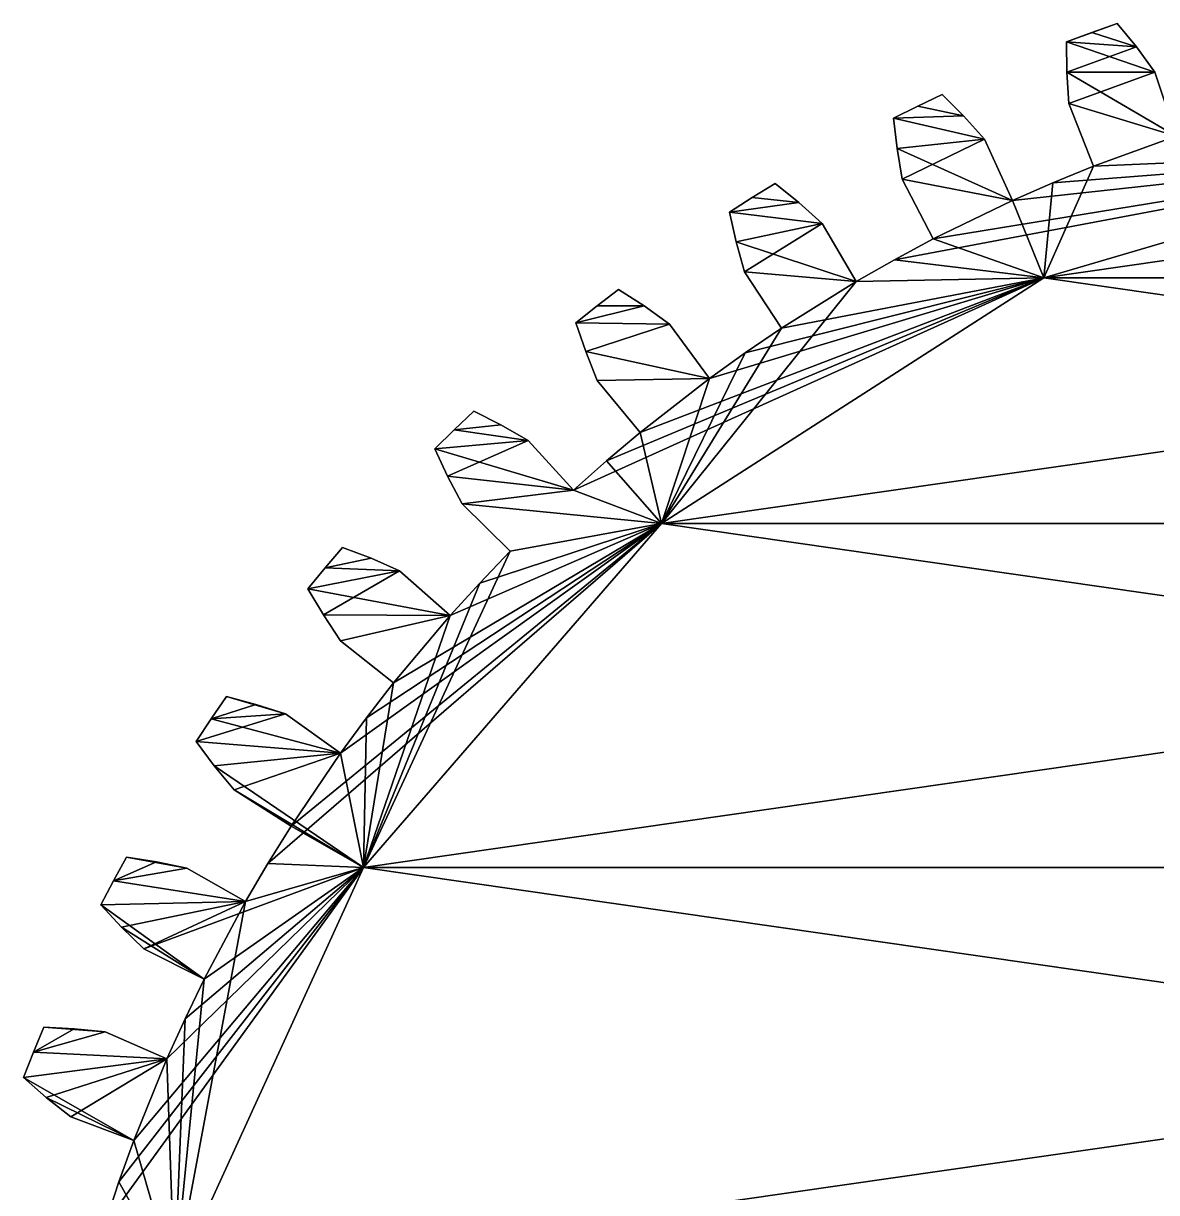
# Model space of a CAD drawing. Header units: inches. Extents: x -30 to 30, y -30 to 30.
# Drawn here: x -27.94 to -9.14, y 8.93 to 28.32 of the extents above; entities that cross this region are included whole.
import ezdxf

# ---------------------------------------------------------------- set-up
doc = ezdxf.new("R2010")
doc.units = ezdxf.units.IN
doc.header["$LTSCALE"] = 65.185185
doc.header["$MEASUREMENT"] = 0
for name, color, linetype in [('1', 7, 'CONTINUOUS'), ('2', 7, 'CONTINUOUS'), ('237', 7, 'CONTINUOUS'), ('238', 7, 'CONTINUOUS'), ('239', 7, 'CONTINUOUS'), ('240', 7, 'CONTINUOUS'), ('241', 7, 'CONTINUOUS'), ('242', 7, 'CONTINUOUS'), ('243', 7, 'CONTINUOUS'), ('244', 7, 'CONTINUOUS'), ('245', 7, 'CONTINUOUS'), ('246', 7, 'CONTINUOUS'), ('247', 7, 'CONTINUOUS'), ('248', 7, 'CONTINUOUS'), ('249', 7, 'CONTINUOUS'), ('250', 7, 'CONTINUOUS'), ('251', 7, 'CONTINUOUS'), ('252', 7, 'CONTINUOUS'), ('253', 7, 'CONTINUOUS'), ('254', 7, 'CONTINUOUS'), ('255', 7, 'CONTINUOUS'), ('256', 7, 'CONTINUOUS'), ('257', 7, 'CONTINUOUS'), ('258', 7, 'CONTINUOUS'), ('259', 7, 'CONTINUOUS'), ('260', 7, 'CONTINUOUS'), ('261', 7, 'CONTINUOUS'), ('262', 7, 'CONTINUOUS'), ('263', 7, 'CONTINUOUS'), ('363', 7, 'CONTINUOUS'), ('364', 7, 'CONTINUOUS'), ('368', 7, 'CONTINUOUS'), ('369', 7, 'CONTINUOUS'), ('57', 7, 'CONTINUOUS'), ('60', 7, 'CONTINUOUS'), ('61', 7, 'CONTINUOUS'), ('62', 7, 'CONTINUOUS'), ('63', 7, 'CONTINUOUS'), ('64', 7, 'CONTINUOUS'), ('65', 7, 'CONTINUOUS'), ('66', 7, 'CONTINUOUS'), ('67', 7, 'CONTINUOUS'), ('68', 7, 'CONTINUOUS'), ('69', 7, 'CONTINUOUS'), ('70', 7, 'CONTINUOUS'), ('71', 7, 'CONTINUOUS'), ('72', 7, 'CONTINUOUS'), ('73', 7, 'CONTINUOUS'), ('74', 7, 'CONTINUOUS'), ('75', 7, 'CONTINUOUS'), ('76', 7, 'CONTINUOUS'), ('77', 7, 'CONTINUOUS'), ('78', 7, 'CONTINUOUS'), ('79', 7, 'CONTINUOUS'), ('80', 7, 'CONTINUOUS'), ('81', 7, 'CONTINUOUS'), ('82', 7, 'CONTINUOUS'), ('83', 7, 'CONTINUOUS'), ('85', 7, 'CONTINUOUS'), ('86', 7, 'CONTINUOUS')]:
    doc.layers.add(name, color=color, linetype=linetype)

msp = doc.modelspace()

# ---------------------------------------------------------------- linework, layer by layer
at = {"layer": '1', "color": 1, "linetype": 'CONTINUOUS'}
for points in [[(-9.791, 28.322), (-9.472, 27.931), (-10.213, 28.172), (-9.791, 28.322)], [(-9.472, 27.931), (-10.634, 28.016), (-10.213, 28.172), (-9.472, 27.931)], [(-9.472, 27.931), (-9.167, 27.513), (-10.634, 28.016), (-9.472, 27.931)], [(-10.634, 28.016), (-9.167, 27.513), (-10.628, 27.512), (-10.634, 28.016)], [(-10.628, 27.512), (-9.167, 27.513), (-8.813, 26.452), (-10.628, 27.512)], [(-10.594, 26.996), (-10.628, 27.512), (-8.813, 26.452), (-10.594, 26.996)], [(-12.34, 26.788), (-13.504, 26.751), (-13.102, 26.95), (-12.34, 26.788)], [(-12.697, 27.143), (-12.34, 26.788), (-13.102, 26.95), (-12.697, 27.143)], [(-10.594, 26.996), (-8.813, 26.452), (-10.186, 25.954), (-10.594, 26.996)], [(-12.34, 26.788), (-11.993, 26.404), (-13.504, 26.751), (-12.34, 26.788)], [(-13.504, 26.751), (-11.993, 26.404), (-13.445, 26.25), (-13.504, 26.751)], [(-13.445, 26.25), (-11.993, 26.404), (-11.53, 25.386), (-13.445, 26.25)], [(-10.186, 25.954), (-8.813, 26.452), (-3.772, 26.23), (-10.186, 25.954)], [(-13.358, 25.74), (-13.445, 26.25), (-11.53, 25.386), (-13.358, 25.74)], [(-10.186, 25.954), (-3.772, 26.23), (-11.009, 24.105), (-10.186, 25.954)], [(-10.862, 25.679), (-10.186, 25.954), (-11.009, 24.105), (-10.862, 25.679)], [(-15.465, 25.667), (-15.072, 25.351), (-15.847, 25.433), (-15.465, 25.667)], [(-13.358, 25.74), (-11.53, 25.386), (-12.843, 24.748), (-13.358, 25.74)], [(-11.53, 25.386), (-10.862, 25.679), (-11.009, 24.105), (-11.53, 25.386)], [(-15.072, 25.351), (-16.226, 25.193), (-15.847, 25.433), (-15.072, 25.351)], [(-15.072, 25.351), (-14.687, 25.006), (-16.226, 25.193), (-15.072, 25.351)], [(-12.843, 24.748), (-11.53, 25.386), (-11.009, 24.105), (-12.843, 24.748)], [(-16.226, 25.193), (-14.687, 25.006), (-16.115, 24.701), (-16.226, 25.193)], [(-16.115, 24.701), (-14.687, 25.006), (-14.12, 24.041), (-16.115, 24.701)], [(-15.975, 24.203), (-16.115, 24.701), (-14.12, 24.041), (-15.975, 24.203)], [(-13.486, 24.403), (-12.843, 24.748), (-11.009, 24.105), (-13.486, 24.403)], [(-14.12, 24.041), (-13.486, 24.403), (-11.009, 24.105), (-14.12, 24.041)], [(-14.12, 24.041), (-11.009, 24.105), (-17.354, 20.027), (-14.12, 24.041)], [(-15.975, 24.203), (-14.12, 24.041), (-15.359, 23.27), (-15.975, 24.203)], [(-18.063, 23.91), (-17.639, 23.637), (-18.419, 23.637), (-18.063, 23.91)], [(-15.359, 23.27), (-14.12, 24.041), (-17.354, 20.027), (-15.359, 23.27)], [(-17.639, 23.637), (-17.22, 23.334), (-18.771, 23.359), (-17.639, 23.637)], [(-17.639, 23.637), (-18.771, 23.359), (-18.419, 23.637), (-17.639, 23.637)], [(-18.771, 23.359), (-17.22, 23.334), (-18.609, 22.881), (-18.771, 23.359)], [(-18.609, 22.881), (-17.22, 23.334), (-16.556, 22.434), (-18.609, 22.881)], [(-15.963, 22.86), (-15.359, 23.27), (-17.354, 20.027), (-15.963, 22.86)], [(-18.418, 22.401), (-18.609, 22.881), (-16.556, 22.434), (-18.418, 22.401)], [(-16.556, 22.434), (-15.963, 22.86), (-17.354, 20.027), (-16.556, 22.434)], [(-18.418, 22.401), (-16.556, 22.434), (-17.707, 21.537), (-18.418, 22.401)], [(-17.707, 21.537), (-16.556, 22.434), (-17.354, 20.027), (-17.707, 21.537)], [(-20.464, 21.891), (-20.014, 21.663), (-20.789, 21.583), (-20.464, 21.891)], [(-19.565, 21.406), (-21.11, 21.269), (-20.789, 21.583), (-19.565, 21.406)], [(-20.014, 21.663), (-19.565, 21.406), (-20.789, 21.583), (-20.014, 21.663)], [(-18.265, 21.066), (-17.707, 21.537), (-17.354, 20.027), (-18.265, 21.066)], [(-21.11, 21.269), (-19.565, 21.406), (-18.81, 20.58), (-21.11, 21.269)], [(-20.899, 20.811), (-21.11, 21.269), (-18.81, 20.58), (-20.899, 20.811)], [(-18.81, 20.58), (-18.265, 21.066), (-17.354, 20.027), (-18.81, 20.58)], [(-20.658, 20.353), (-20.899, 20.811), (-18.81, 20.58), (-20.658, 20.353)], [(-20.658, 20.353), (-18.81, 20.58), (-17.354, 20.027), (-20.658, 20.353)], [(-19.862, 19.568), (-20.658, 20.353), (-17.354, 20.027), (-19.862, 19.568)], [(-19.862, 19.568), (-17.354, 20.027), (-22.294, 14.326), (-19.862, 19.568)], [(-22.64, 19.632), (-22.168, 19.453), (-22.931, 19.291), (-22.64, 19.632)], [(-22.168, 19.453), (-21.695, 19.244), (-22.931, 19.291), (-22.168, 19.453)], [(-20.367, 19.041), (-19.862, 19.568), (-22.294, 14.326), (-20.367, 19.041)], [(-21.695, 19.244), (-23.217, 18.946), (-22.931, 19.291), (-21.695, 19.244)], [(-23.217, 18.946), (-21.695, 19.244), (-20.858, 18.501), (-23.217, 18.946)], [(-20.858, 18.501), (-20.367, 19.041), (-22.294, 14.326), (-20.858, 18.501)], [(-22.96, 18.512), (-23.217, 18.946), (-20.858, 18.501), (-22.96, 18.512)], [(-22.673, 18.082), (-22.96, 18.512), (-20.858, 18.501), (-22.673, 18.082)], [(-22.673, 18.082), (-20.858, 18.501), (-21.798, 17.384), (-22.673, 18.082)], [(-21.798, 17.384), (-20.858, 18.501), (-22.294, 14.326), (-21.798, 17.384)], [(-22.246, 16.808), (-21.798, 17.384), (-22.294, 14.326), (-22.246, 16.808)], [(-24.568, 17.158), (-23.588, 16.87), (-24.822, 16.789), (-24.568, 17.158)], [(-23.588, 16.87), (-24.568, 17.158), (-24.08, 17.029), (-23.588, 16.87)], [(-24.822, 16.789), (-23.588, 16.87), (-22.678, 16.22), (-24.822, 16.789)], [(-25.07, 16.415), (-24.822, 16.789), (-22.678, 16.22), (-25.07, 16.415)], [(-22.678, 16.22), (-22.246, 16.808), (-22.294, 14.326), (-22.678, 16.22)], [(-24.769, 16.011), (-25.07, 16.415), (-22.678, 16.22), (-24.769, 16.011)], [(-24.769, 16.011), (-22.678, 16.22), (-22.294, 14.326), (-24.769, 16.011)], [(-24.439, 15.613), (-24.769, 16.011), (-22.294, 14.326), (-24.439, 15.613)], [(-23.496, 15.011), (-24.439, 15.613), (-22.294, 14.326), (-23.496, 15.011)], [(-23.881, 14.39), (-23.496, 15.011), (-22.294, 14.326), (-23.881, 14.39)], [(-26.227, 14.496), (-25.222, 14.312), (-26.441, 14.102), (-26.227, 14.496)], [(-25.222, 14.312), (-26.227, 14.496), (-25.728, 14.419), (-25.222, 14.312)], [(-24.249, 13.76), (-23.881, 14.39), (-22.294, 14.326), (-24.249, 13.76)], [(-26.441, 14.102), (-25.222, 14.312), (-24.249, 13.76), (-26.441, 14.102)], [(-24.249, 13.76), (-22.294, 14.326), (-25.427, 7.465), (-24.249, 13.76)], [(-26.649, 13.705), (-26.441, 14.102), (-24.249, 13.76), (-26.649, 13.705)], [(-26.649, 13.705), (-24.249, 13.76), (-24.936, 12.472), (-26.649, 13.705)], [(-26.307, 13.334), (-26.649, 13.705), (-24.936, 12.472), (-26.307, 13.334)], [(-24.936, 12.472), (-24.249, 13.76), (-25.427, 7.465), (-24.936, 12.472)], [(-25.937, 12.973), (-26.307, 13.334), (-24.936, 12.472), (-25.937, 12.973)], [(-25.254, 11.815), (-24.936, 12.472), (-25.427, 7.465), (-25.254, 11.815)], [(-27.599, 11.675), (-26.58, 11.598), (-27.77, 11.261), (-27.599, 11.675)], [(-26.58, 11.598), (-27.599, 11.675), (-27.095, 11.65), (-26.58, 11.598)], [(-25.555, 11.15), (-25.254, 11.815), (-25.427, 7.465), (-25.555, 11.15)], [(-27.77, 11.261), (-26.58, 11.598), (-25.555, 11.15), (-27.77, 11.261)], [(-27.936, 10.844), (-27.77, 11.261), (-25.555, 11.15), (-27.936, 10.844)], [(-27.936, 10.844), (-25.555, 11.15), (-26.103, 9.798), (-27.936, 10.844)], [(-26.103, 9.798), (-25.555, 11.15), (-25.427, 7.465), (-26.103, 9.798)], [(-27.557, 10.511), (-27.936, 10.844), (-26.103, 9.798), (-27.557, 10.511)], [(-27.151, 10.191), (-27.557, 10.511), (-26.103, 9.798), (-27.151, 10.191)], [(-26.351, 9.111), (-26.103, 9.798), (-25.427, 7.465), (-26.351, 9.111)], [(-26.58, 8.418), (-26.351, 9.111), (-25.427, 7.465), (-26.58, 8.418)]]:
    msp.add_3dface(points, dxfattribs=at)
at = {"layer": '2', "color": 1, "linetype": 'CONTINUOUS'}
for points in [[(-10.213, 28.172, 6), (-10.634, 28.016, 6), (-9.791, 28.322, 6), (-10.213, 28.172, 6)], [(-9.791, 28.322, 6), (-10.634, 28.016, 6), (-9.472, 27.931, 6), (-9.791, 28.322, 6)], [(-10.634, 28.016, 6), (-10.628, 27.512, 6), (-9.472, 27.931, 6), (-10.634, 28.016, 6)], [(-9.472, 27.931, 6), (-10.628, 27.512, 6), (-9.167, 27.513, 6), (-9.472, 27.931, 6)], [(-10.628, 27.512, 6), (-10.594, 26.996, 6), (-9.167, 27.513, 6), (-10.628, 27.512, 6)], [(-9.167, 27.513, 6), (-10.594, 26.996, 6), (-8.813, 26.452, 6), (-9.167, 27.513, 6)], [(-13.102, 26.95, 6), (-13.504, 26.751, 6), (-12.34, 26.788, 6), (-13.102, 26.95, 6)], [(-12.697, 27.143, 6), (-13.102, 26.95, 6), (-12.34, 26.788, 6), (-12.697, 27.143, 6)], [(-10.594, 26.996, 6), (-10.186, 25.954, 6), (-8.813, 26.452, 6), (-10.594, 26.996, 6)], [(-12.34, 26.788, 6), (-13.504, 26.751, 6), (-11.993, 26.404, 6), (-12.34, 26.788, 6)], [(-13.504, 26.751, 6), (-13.445, 26.25, 6), (-11.993, 26.404, 6), (-13.504, 26.751, 6)], [(-13.445, 26.25, 6), (-13.358, 25.74, 6), (-11.993, 26.404, 6), (-13.445, 26.25, 6)], [(-11.993, 26.404, 6), (-13.358, 25.74, 6), (-11.53, 25.386, 6), (-11.993, 26.404, 6)], [(-8.813, 26.452, 6), (-10.186, 25.954, 6), (-3.772, 26.23, 6), (-8.813, 26.452, 6)], [(-12.843, 24.748, 6), (-13.486, 24.403, 6), (-3.772, 26.23, 6), (-12.843, 24.748, 6)], [(-3.772, 26.23, 6), (-13.486, 24.403, 6), (-11.009, 24.105, 6), (-3.772, 26.23, 6)], [(-11.53, 25.386, 6), (-12.843, 24.748, 6), (-3.772, 26.23, 6), (-11.53, 25.386, 6)], [(-10.862, 25.679, 6), (-11.53, 25.386, 6), (-3.772, 26.23, 6), (-10.862, 25.679, 6)], [(-10.186, 25.954, 6), (-10.862, 25.679, 6), (-3.772, 26.23, 6), (-10.186, 25.954, 6)], [(-15.465, 25.667, 6), (-15.847, 25.433, 6), (-15.072, 25.351, 6), (-15.465, 25.667, 6)], [(-13.358, 25.74, 6), (-12.843, 24.748, 6), (-11.53, 25.386, 6), (-13.358, 25.74, 6)], [(-15.847, 25.433, 6), (-16.226, 25.193, 6), (-15.072, 25.351, 6), (-15.847, 25.433, 6)], [(-15.072, 25.351, 6), (-16.226, 25.193, 6), (-14.687, 25.006, 6), (-15.072, 25.351, 6)], [(-16.226, 25.193, 6), (-16.115, 24.701, 6), (-14.687, 25.006, 6), (-16.226, 25.193, 6)], [(-16.115, 24.701, 6), (-15.975, 24.203, 6), (-14.687, 25.006, 6), (-16.115, 24.701, 6)], [(-14.687, 25.006, 6), (-15.975, 24.203, 6), (-14.12, 24.041, 6), (-14.687, 25.006, 6)], [(-13.486, 24.403, 6), (-14.12, 24.041, 6), (-11.009, 24.105, 6), (-13.486, 24.403, 6)], [(-18.265, 21.066, 6), (-18.81, 20.58, 6), (-11.009, 24.105, 6), (-18.265, 21.066, 6)], [(-11.009, 24.105, 6), (-18.81, 20.58, 6), (-17.354, 20.027, 6), (-11.009, 24.105, 6)], [(-17.707, 21.537, 6), (-18.265, 21.066, 6), (-11.009, 24.105, 6), (-17.707, 21.537, 6)], [(-16.556, 22.434, 6), (-17.707, 21.537, 6), (-11.009, 24.105, 6), (-16.556, 22.434, 6)], [(-15.963, 22.86, 6), (-16.556, 22.434, 6), (-11.009, 24.105, 6), (-15.963, 22.86, 6)], [(-15.975, 24.203, 6), (-15.359, 23.27, 6), (-14.12, 24.041, 6), (-15.975, 24.203, 6)], [(-15.359, 23.27, 6), (-15.963, 22.86, 6), (-11.009, 24.105, 6), (-15.359, 23.27, 6)], [(-14.12, 24.041, 6), (-15.359, 23.27, 6), (-11.009, 24.105, 6), (-14.12, 24.041, 6)], [(-18.063, 23.91, 6), (-18.419, 23.637, 6), (-17.639, 23.637, 6), (-18.063, 23.91, 6)], [(-18.419, 23.637, 6), (-18.771, 23.359, 6), (-17.639, 23.637, 6), (-18.419, 23.637, 6)], [(-17.639, 23.637, 6), (-18.771, 23.359, 6), (-17.22, 23.334, 6), (-17.639, 23.637, 6)], [(-18.771, 23.359, 6), (-18.609, 22.881, 6), (-17.22, 23.334, 6), (-18.771, 23.359, 6)], [(-17.22, 23.334, 6), (-18.609, 22.881, 6), (-16.556, 22.434, 6), (-17.22, 23.334, 6)], [(-18.609, 22.881, 6), (-18.418, 22.401, 6), (-16.556, 22.434, 6), (-18.609, 22.881, 6)], [(-18.418, 22.401, 6), (-17.707, 21.537, 6), (-16.556, 22.434, 6), (-18.418, 22.401, 6)], [(-20.464, 21.891, 6), (-20.789, 21.583, 6), (-20.014, 21.663, 6), (-20.464, 21.891, 6)], [(-20.789, 21.583, 6), (-21.11, 21.269, 6), (-19.565, 21.406, 6), (-20.789, 21.583, 6)], [(-20.014, 21.663, 6), (-20.789, 21.583, 6), (-19.565, 21.406, 6), (-20.014, 21.663, 6)], [(-21.11, 21.269, 6), (-20.899, 20.811, 6), (-19.565, 21.406, 6), (-21.11, 21.269, 6)], [(-19.565, 21.406, 6), (-20.899, 20.811, 6), (-18.81, 20.58, 6), (-19.565, 21.406, 6)], [(-20.899, 20.811, 6), (-20.658, 20.353, 6), (-18.81, 20.58, 6), (-20.899, 20.811, 6)], [(-18.81, 20.58, 6), (-20.658, 20.353, 6), (-17.354, 20.027, 6), (-18.81, 20.58, 6)], [(-20.658, 20.353, 6), (-19.862, 19.568, 6), (-17.354, 20.027, 6), (-20.658, 20.353, 6)], [(-23.496, 15.011, 6), (-23.881, 14.39, 6), (-17.354, 20.027, 6), (-23.496, 15.011, 6)], [(-17.354, 20.027, 6), (-23.881, 14.39, 6), (-22.294, 14.326, 6), (-17.354, 20.027, 6)], [(-22.678, 16.22, 6), (-23.496, 15.011, 6), (-17.354, 20.027, 6), (-22.678, 16.22, 6)], [(-22.246, 16.808, 6), (-22.678, 16.22, 6), (-17.354, 20.027, 6), (-22.246, 16.808, 6)], [(-21.798, 17.384, 6), (-22.246, 16.808, 6), (-17.354, 20.027, 6), (-21.798, 17.384, 6)], [(-20.858, 18.501, 6), (-21.798, 17.384, 6), (-17.354, 20.027, 6), (-20.858, 18.501, 6)], [(-20.367, 19.041, 6), (-20.858, 18.501, 6), (-17.354, 20.027, 6), (-20.367, 19.041, 6)], [(-19.862, 19.568, 6), (-20.367, 19.041, 6), (-17.354, 20.027, 6), (-19.862, 19.568, 6)], [(-22.64, 19.632, 6), (-22.931, 19.291, 6), (-22.168, 19.453, 6), (-22.64, 19.632, 6)], [(-22.168, 19.453, 6), (-22.931, 19.291, 6), (-21.695, 19.244, 6), (-22.168, 19.453, 6)], [(-22.931, 19.291, 6), (-23.217, 18.946, 6), (-21.695, 19.244, 6), (-22.931, 19.291, 6)], [(-23.217, 18.946, 6), (-22.96, 18.512, 6), (-21.695, 19.244, 6), (-23.217, 18.946, 6)], [(-21.695, 19.244, 6), (-22.96, 18.512, 6), (-20.858, 18.501, 6), (-21.695, 19.244, 6)], [(-22.96, 18.512, 6), (-22.673, 18.082, 6), (-20.858, 18.501, 6), (-22.96, 18.512, 6)], [(-22.673, 18.082, 6), (-21.798, 17.384, 6), (-20.858, 18.501, 6), (-22.673, 18.082, 6)], [(-24.568, 17.158, 6), (-24.822, 16.789, 6), (-24.08, 17.029, 6), (-24.568, 17.158, 6)], [(-24.822, 16.789, 6), (-25.07, 16.415, 6), (-23.588, 16.87, 6), (-24.822, 16.789, 6)], [(-23.588, 16.87, 6), (-25.07, 16.415, 6), (-22.678, 16.22, 6), (-23.588, 16.87, 6)], [(-24.08, 17.029, 6), (-24.822, 16.789, 6), (-23.588, 16.87, 6), (-24.08, 17.029, 6)], [(-25.07, 16.415, 6), (-24.769, 16.011, 6), (-22.678, 16.22, 6), (-25.07, 16.415, 6)], [(-24.769, 16.011, 6), (-24.439, 15.613, 6), (-22.678, 16.22, 6), (-24.769, 16.011, 6)], [(-24.439, 15.613, 6), (-23.496, 15.011, 6), (-22.678, 16.22, 6), (-24.439, 15.613, 6)], [(-26.227, 14.496, 6), (-26.441, 14.102, 6), (-25.728, 14.419, 6), (-26.227, 14.496, 6)], [(-25.728, 14.419, 6), (-26.441, 14.102, 6), (-25.222, 14.312, 6), (-25.728, 14.419, 6)], [(-23.881, 14.39, 6), (-24.249, 13.76, 6), (-22.294, 14.326, 6), (-23.881, 14.39, 6)], [(-26.351, 9.111, 6), (-26.58, 8.418, 6), (-22.294, 14.326, 6), (-26.351, 9.111, 6)], [(-22.294, 14.326, 6), (-26.58, 8.418, 6), (-25.427, 7.465, 6), (-22.294, 14.326, 6)], [(-25.222, 14.312, 6), (-26.441, 14.102, 6), (-24.249, 13.76, 6), (-25.222, 14.312, 6)], [(-26.103, 9.798, 6), (-26.351, 9.111, 6), (-22.294, 14.326, 6), (-26.103, 9.798, 6)], [(-25.555, 11.15, 6), (-26.103, 9.798, 6), (-22.294, 14.326, 6), (-25.555, 11.15, 6)], [(-25.937, 12.973, 6), (-24.936, 12.472, 6), (-22.294, 14.326, 6), (-25.937, 12.973, 6)], [(-24.249, 13.76, 6), (-25.937, 12.973, 6), (-22.294, 14.326, 6), (-24.249, 13.76, 6)], [(-25.254, 11.815, 6), (-25.555, 11.15, 6), (-22.294, 14.326, 6), (-25.254, 11.815, 6)], [(-24.936, 12.472, 6), (-25.254, 11.815, 6), (-22.294, 14.326, 6), (-24.936, 12.472, 6)], [(-26.441, 14.102, 6), (-26.649, 13.705, 6), (-24.249, 13.76, 6), (-26.441, 14.102, 6)], [(-26.649, 13.705, 6), (-26.307, 13.334, 6), (-24.249, 13.76, 6), (-26.649, 13.705, 6)], [(-26.307, 13.334, 6), (-25.937, 12.973, 6), (-24.249, 13.76, 6), (-26.307, 13.334, 6)], [(-27.599, 11.675, 6), (-27.77, 11.261, 6), (-27.095, 11.65, 6), (-27.599, 11.675, 6)], [(-27.095, 11.65, 6), (-27.77, 11.261, 6), (-26.58, 11.598, 6), (-27.095, 11.65, 6)], [(-26.58, 11.598, 6), (-27.77, 11.261, 6), (-25.555, 11.15, 6), (-26.58, 11.598, 6)], [(-27.77, 11.261, 6), (-27.936, 10.844, 6), (-25.555, 11.15, 6), (-27.77, 11.261, 6)], [(-27.936, 10.844, 6), (-27.557, 10.511, 6), (-25.555, 11.15, 6), (-27.936, 10.844, 6)], [(-27.557, 10.511, 6), (-27.151, 10.191, 6), (-25.555, 11.15, 6), (-27.557, 10.511, 6)], [(-27.151, 10.191, 6), (-26.103, 9.798, 6), (-25.555, 11.15, 6), (-27.151, 10.191, 6)]]:
    msp.add_3dface(points, dxfattribs=at)
at = {"layer": '237', "color": 1, "linetype": 'CONTINUOUS'}
for points in [[(-9.791, 28.322, 6), (-9.472, 27.931, 6), (-9.791, 28.322), (-9.791, 28.322, 6)], [(-9.791, 28.322), (-9.472, 27.931, 6), (-9.472, 27.931), (-9.791, 28.322)], [(-9.472, 27.931, 6), (-9.167, 27.513, 6), (-9.472, 27.931), (-9.472, 27.931, 6)], [(-9.167, 27.513, 6), (-9.167, 27.513), (-9.472, 27.931), (-9.167, 27.513, 6)]]:
    msp.add_3dface(points, dxfattribs=at)
at = {"layer": '238', "color": 1, "linetype": 'CONTINUOUS'}
for points in [[(-10.213, 28.172, 6), (-9.791, 28.322, 6), (-10.213, 28.172), (-10.213, 28.172, 6)], [(-9.791, 28.322, 6), (-9.791, 28.322), (-10.213, 28.172), (-9.791, 28.322, 6)], [(-10.634, 28.016, 6), (-10.213, 28.172, 6), (-10.634, 28.016), (-10.634, 28.016, 6)], [(-10.634, 28.016), (-10.213, 28.172, 6), (-10.213, 28.172), (-10.634, 28.016)]]:
    msp.add_3dface(points, dxfattribs=at)
at = {"layer": '239', "color": 1, "linetype": 'CONTINUOUS'}
for points in [[(-10.628, 27.512, 6), (-10.634, 28.016, 6), (-10.628, 27.512), (-10.628, 27.512, 6)], [(-10.634, 28.016, 6), (-10.634, 28.016), (-10.628, 27.512), (-10.634, 28.016, 6)], [(-10.594, 26.996, 6), (-10.628, 27.512, 6), (-10.594, 26.996), (-10.594, 26.996, 6)], [(-10.594, 26.996), (-10.628, 27.512, 6), (-10.628, 27.512), (-10.594, 26.996)]]:
    msp.add_3dface(points, dxfattribs=at)
at = {"layer": '240', "color": 1, "linetype": 'CONTINUOUS'}
for points in [[(-12.697, 27.143, 6), (-12.34, 26.788, 6), (-12.697, 27.143), (-12.697, 27.143, 6)], [(-12.697, 27.143), (-12.34, 26.788, 6), (-12.34, 26.788), (-12.697, 27.143)], [(-12.34, 26.788, 6), (-11.993, 26.404, 6), (-12.34, 26.788), (-12.34, 26.788, 6)], [(-11.993, 26.404, 6), (-11.993, 26.404), (-12.34, 26.788), (-11.993, 26.404, 6)]]:
    msp.add_3dface(points, dxfattribs=at)
at = {"layer": '241', "color": 1, "linetype": 'CONTINUOUS'}
for points in [[(-13.504, 26.751, 6), (-13.102, 26.95, 6), (-13.504, 26.751), (-13.504, 26.751, 6)], [(-13.504, 26.751), (-13.102, 26.95, 6), (-13.102, 26.95), (-13.504, 26.751)], [(-13.102, 26.95, 6), (-12.697, 27.143, 6), (-13.102, 26.95), (-13.102, 26.95, 6)], [(-12.697, 27.143, 6), (-12.697, 27.143), (-13.102, 26.95), (-12.697, 27.143, 6)]]:
    msp.add_3dface(points, dxfattribs=at)
at = {"layer": '242', "color": 1, "linetype": 'CONTINUOUS'}
for points in [[(-13.445, 26.25, 6), (-13.504, 26.751, 6), (-13.445, 26.25), (-13.445, 26.25, 6)], [(-13.504, 26.751, 6), (-13.504, 26.751), (-13.445, 26.25), (-13.504, 26.751, 6)], [(-13.358, 25.74, 6), (-13.445, 26.25, 6), (-13.358, 25.74), (-13.358, 25.74, 6)], [(-13.358, 25.74), (-13.445, 26.25, 6), (-13.445, 26.25), (-13.358, 25.74)]]:
    msp.add_3dface(points, dxfattribs=at)
at = {"layer": '243', "color": 1, "linetype": 'CONTINUOUS'}
for points in [[(-15.465, 25.667, 6), (-15.072, 25.351, 6), (-15.465, 25.667), (-15.465, 25.667, 6)], [(-15.465, 25.667), (-15.072, 25.351, 6), (-15.072, 25.351), (-15.465, 25.667)], [(-15.072, 25.351, 6), (-14.687, 25.006, 6), (-15.072, 25.351), (-15.072, 25.351, 6)], [(-14.687, 25.006, 6), (-14.687, 25.006), (-15.072, 25.351), (-14.687, 25.006, 6)]]:
    msp.add_3dface(points, dxfattribs=at)
at = {"layer": '244', "color": 1, "linetype": 'CONTINUOUS'}
for points in [[(-15.847, 25.433, 6), (-15.465, 25.667, 6), (-15.847, 25.433), (-15.847, 25.433, 6)], [(-15.465, 25.667, 6), (-15.465, 25.667), (-15.847, 25.433), (-15.465, 25.667, 6)], [(-16.226, 25.193, 6), (-15.847, 25.433, 6), (-16.226, 25.193), (-16.226, 25.193, 6)], [(-16.226, 25.193), (-15.847, 25.433, 6), (-15.847, 25.433), (-16.226, 25.193)]]:
    msp.add_3dface(points, dxfattribs=at)
at = {"layer": '245', "color": 1, "linetype": 'CONTINUOUS'}
for points in [[(-16.115, 24.701, 6), (-16.226, 25.193, 6), (-16.115, 24.701), (-16.115, 24.701, 6)], [(-16.226, 25.193, 6), (-16.226, 25.193), (-16.115, 24.701), (-16.226, 25.193, 6)], [(-15.975, 24.203, 6), (-16.115, 24.701, 6), (-15.975, 24.203), (-15.975, 24.203, 6)], [(-15.975, 24.203), (-16.115, 24.701, 6), (-16.115, 24.701), (-15.975, 24.203)]]:
    msp.add_3dface(points, dxfattribs=at)
at = {"layer": '246', "color": 1, "linetype": 'CONTINUOUS'}
for points in [[(-18.063, 23.91, 6), (-17.639, 23.637, 6), (-18.063, 23.91), (-18.063, 23.91, 6)], [(-18.063, 23.91), (-17.639, 23.637, 6), (-17.639, 23.637), (-18.063, 23.91)], [(-17.639, 23.637, 6), (-17.22, 23.334, 6), (-17.639, 23.637), (-17.639, 23.637, 6)], [(-17.22, 23.334, 6), (-17.22, 23.334), (-17.639, 23.637), (-17.22, 23.334, 6)]]:
    msp.add_3dface(points, dxfattribs=at)
at = {"layer": '247', "color": 1, "linetype": 'CONTINUOUS'}
for points in [[(-18.419, 23.637, 6), (-18.063, 23.91, 6), (-18.419, 23.637), (-18.419, 23.637, 6)], [(-18.063, 23.91, 6), (-18.063, 23.91), (-18.419, 23.637), (-18.063, 23.91, 6)], [(-18.771, 23.359, 6), (-18.419, 23.637, 6), (-18.771, 23.359), (-18.771, 23.359, 6)], [(-18.771, 23.359), (-18.419, 23.637, 6), (-18.419, 23.637), (-18.771, 23.359)]]:
    msp.add_3dface(points, dxfattribs=at)
at = {"layer": '248', "color": 1, "linetype": 'CONTINUOUS'}
for points in [[(-18.609, 22.881, 6), (-18.771, 23.359, 6), (-18.609, 22.881), (-18.609, 22.881, 6)], [(-18.771, 23.359, 6), (-18.771, 23.359), (-18.609, 22.881), (-18.771, 23.359, 6)], [(-18.418, 22.401, 6), (-18.609, 22.881, 6), (-18.418, 22.401), (-18.418, 22.401, 6)], [(-18.418, 22.401), (-18.609, 22.881, 6), (-18.609, 22.881), (-18.418, 22.401)]]:
    msp.add_3dface(points, dxfattribs=at)
at = {"layer": '249', "color": 1, "linetype": 'CONTINUOUS'}
for points in [[(-20.464, 21.891, 6), (-20.014, 21.663, 6), (-20.464, 21.891), (-20.464, 21.891, 6)], [(-20.464, 21.891), (-20.014, 21.663, 6), (-20.014, 21.663), (-20.464, 21.891)], [(-20.014, 21.663, 6), (-19.565, 21.406, 6), (-20.014, 21.663), (-20.014, 21.663, 6)], [(-19.565, 21.406, 6), (-19.565, 21.406), (-20.014, 21.663), (-19.565, 21.406, 6)]]:
    msp.add_3dface(points, dxfattribs=at)
at = {"layer": '250', "color": 1, "linetype": 'CONTINUOUS'}
for points in [[(-20.789, 21.583, 6), (-20.464, 21.891, 6), (-20.789, 21.583), (-20.789, 21.583, 6)], [(-20.464, 21.891, 6), (-20.464, 21.891), (-20.789, 21.583), (-20.464, 21.891, 6)], [(-21.11, 21.269, 6), (-20.789, 21.583, 6), (-21.11, 21.269), (-21.11, 21.269, 6)], [(-21.11, 21.269), (-20.789, 21.583, 6), (-20.789, 21.583), (-21.11, 21.269)]]:
    msp.add_3dface(points, dxfattribs=at)
at = {"layer": '251', "color": 1, "linetype": 'CONTINUOUS'}
for points in [[(-20.899, 20.811, 6), (-21.11, 21.269, 6), (-20.899, 20.811), (-20.899, 20.811, 6)], [(-21.11, 21.269, 6), (-21.11, 21.269), (-20.899, 20.811), (-21.11, 21.269, 6)], [(-20.658, 20.353, 6), (-20.899, 20.811, 6), (-20.658, 20.353), (-20.658, 20.353, 6)], [(-20.658, 20.353), (-20.899, 20.811, 6), (-20.899, 20.811), (-20.658, 20.353)]]:
    msp.add_3dface(points, dxfattribs=at)
at = {"layer": '252', "color": 1, "linetype": 'CONTINUOUS'}
for points in [[(-22.64, 19.632, 6), (-22.168, 19.453, 6), (-22.64, 19.632), (-22.64, 19.632, 6)], [(-22.64, 19.632), (-22.168, 19.453, 6), (-22.168, 19.453), (-22.64, 19.632)], [(-22.168, 19.453, 6), (-21.695, 19.244, 6), (-22.168, 19.453), (-22.168, 19.453, 6)], [(-21.695, 19.244, 6), (-21.695, 19.244), (-22.168, 19.453), (-21.695, 19.244, 6)]]:
    msp.add_3dface(points, dxfattribs=at)
at = {"layer": '253', "color": 1, "linetype": 'CONTINUOUS'}
for points in [[(-22.931, 19.291, 6), (-22.64, 19.632, 6), (-22.931, 19.291), (-22.931, 19.291, 6)], [(-22.64, 19.632, 6), (-22.64, 19.632), (-22.931, 19.291), (-22.64, 19.632, 6)], [(-23.217, 18.946, 6), (-22.931, 19.291, 6), (-23.217, 18.946), (-23.217, 18.946, 6)], [(-23.217, 18.946), (-22.931, 19.291, 6), (-22.931, 19.291), (-23.217, 18.946)]]:
    msp.add_3dface(points, dxfattribs=at)
at = {"layer": '254', "color": 1, "linetype": 'CONTINUOUS'}
for points in [[(-22.96, 18.512, 6), (-23.217, 18.946, 6), (-22.96, 18.512), (-22.96, 18.512, 6)], [(-23.217, 18.946, 6), (-23.217, 18.946), (-22.96, 18.512), (-23.217, 18.946, 6)], [(-22.673, 18.082, 6), (-22.96, 18.512, 6), (-22.673, 18.082), (-22.673, 18.082, 6)], [(-22.673, 18.082), (-22.96, 18.512, 6), (-22.96, 18.512), (-22.673, 18.082)]]:
    msp.add_3dface(points, dxfattribs=at)
at = {"layer": '255', "color": 1, "linetype": 'CONTINUOUS'}
for points in [[(-24.568, 17.158, 6), (-24.08, 17.029, 6), (-24.568, 17.158), (-24.568, 17.158, 6)], [(-24.568, 17.158), (-24.08, 17.029, 6), (-24.08, 17.029), (-24.568, 17.158)], [(-24.08, 17.029, 6), (-23.588, 16.87, 6), (-24.08, 17.029), (-24.08, 17.029, 6)], [(-23.588, 16.87, 6), (-23.588, 16.87), (-24.08, 17.029), (-23.588, 16.87, 6)]]:
    msp.add_3dface(points, dxfattribs=at)
at = {"layer": '256', "color": 1, "linetype": 'CONTINUOUS'}
for points in [[(-24.822, 16.789, 6), (-24.568, 17.158, 6), (-24.822, 16.789), (-24.822, 16.789, 6)], [(-24.568, 17.158, 6), (-24.568, 17.158), (-24.822, 16.789), (-24.568, 17.158, 6)], [(-25.07, 16.415, 6), (-24.822, 16.789, 6), (-25.07, 16.415), (-25.07, 16.415, 6)], [(-25.07, 16.415), (-24.822, 16.789, 6), (-24.822, 16.789), (-25.07, 16.415)]]:
    msp.add_3dface(points, dxfattribs=at)
at = {"layer": '257', "color": 1, "linetype": 'CONTINUOUS'}
for points in [[(-24.769, 16.011, 6), (-25.07, 16.415, 6), (-24.769, 16.011), (-24.769, 16.011, 6)], [(-25.07, 16.415, 6), (-25.07, 16.415), (-24.769, 16.011), (-25.07, 16.415, 6)], [(-24.439, 15.613, 6), (-24.769, 16.011, 6), (-24.439, 15.613), (-24.439, 15.613, 6)], [(-24.439, 15.613), (-24.769, 16.011, 6), (-24.769, 16.011), (-24.439, 15.613)]]:
    msp.add_3dface(points, dxfattribs=at)
at = {"layer": '258', "color": 1, "linetype": 'CONTINUOUS'}
for points in [[(-26.227, 14.496, 6), (-25.728, 14.419, 6), (-26.227, 14.496), (-26.227, 14.496, 6)], [(-26.227, 14.496), (-25.728, 14.419, 6), (-25.728, 14.419), (-26.227, 14.496)], [(-25.728, 14.419, 6), (-25.222, 14.312, 6), (-25.728, 14.419), (-25.728, 14.419, 6)], [(-25.222, 14.312, 6), (-25.222, 14.312), (-25.728, 14.419), (-25.222, 14.312, 6)]]:
    msp.add_3dface(points, dxfattribs=at)
at = {"layer": '259', "color": 1, "linetype": 'CONTINUOUS'}
for points in [[(-26.441, 14.102, 6), (-26.227, 14.496, 6), (-26.441, 14.102), (-26.441, 14.102, 6)], [(-26.227, 14.496, 6), (-26.227, 14.496), (-26.441, 14.102), (-26.227, 14.496, 6)], [(-26.649, 13.705, 6), (-26.441, 14.102, 6), (-26.649, 13.705), (-26.649, 13.705, 6)], [(-26.649, 13.705), (-26.441, 14.102, 6), (-26.441, 14.102), (-26.649, 13.705)]]:
    msp.add_3dface(points, dxfattribs=at)
at = {"layer": '260', "color": 1, "linetype": 'CONTINUOUS'}
for points in [[(-26.307, 13.334, 6), (-26.649, 13.705, 6), (-26.307, 13.334), (-26.307, 13.334, 6)], [(-26.649, 13.705, 6), (-26.649, 13.705), (-26.307, 13.334), (-26.649, 13.705, 6)], [(-25.937, 12.973, 6), (-26.307, 13.334, 6), (-25.937, 12.973), (-25.937, 12.973, 6)], [(-25.937, 12.973), (-26.307, 13.334, 6), (-26.307, 13.334), (-25.937, 12.973)]]:
    msp.add_3dface(points, dxfattribs=at)
at = {"layer": '261', "color": 1, "linetype": 'CONTINUOUS'}
for points in [[(-27.599, 11.675, 6), (-27.095, 11.65, 6), (-27.599, 11.675), (-27.599, 11.675, 6)], [(-27.599, 11.675), (-27.095, 11.65, 6), (-27.095, 11.65), (-27.599, 11.675)], [(-27.095, 11.65, 6), (-26.58, 11.598, 6), (-27.095, 11.65), (-27.095, 11.65, 6)], [(-26.58, 11.598, 6), (-26.58, 11.598), (-27.095, 11.65), (-26.58, 11.598, 6)]]:
    msp.add_3dface(points, dxfattribs=at)
at = {"layer": '262', "color": 1, "linetype": 'CONTINUOUS'}
for points in [[(-27.77, 11.261, 6), (-27.599, 11.675, 6), (-27.77, 11.261), (-27.77, 11.261, 6)], [(-27.599, 11.675, 6), (-27.599, 11.675), (-27.77, 11.261), (-27.599, 11.675, 6)], [(-27.936, 10.844, 6), (-27.77, 11.261, 6), (-27.936, 10.844), (-27.936, 10.844, 6)], [(-27.936, 10.844), (-27.77, 11.261, 6), (-27.77, 11.261), (-27.936, 10.844)]]:
    msp.add_3dface(points, dxfattribs=at)
at = {"layer": '263', "color": 1, "linetype": 'CONTINUOUS'}
for points in [[(-27.557, 10.511, 6), (-27.936, 10.844, 6), (-27.557, 10.511), (-27.557, 10.511, 6)], [(-27.936, 10.844, 6), (-27.936, 10.844), (-27.557, 10.511), (-27.936, 10.844, 6)], [(-27.151, 10.191, 6), (-27.557, 10.511, 6), (-27.151, 10.191), (-27.151, 10.191, 6)], [(-27.151, 10.191), (-27.557, 10.511, 6), (-27.557, 10.511), (-27.151, 10.191)]]:
    msp.add_3dface(points, dxfattribs=at)
at = {"layer": '363', "color": 1, "linetype": 'CONTINUOUS'}
for points in [[(-3.771, 26.23, 5), (-11.008, 24.105, 5), (3.771, 26.23, 5), (-3.771, 26.23, 5)], [(3.771, 26.23, 5), (-11.008, 24.105, 5), (11.008, 24.105, 5), (3.771, 26.23, 5)], [(-11.008, 24.105, 5), (-17.354, 20.027, 5), (11.008, 24.105, 5), (-11.008, 24.105, 5)], [(11.008, 24.105, 5), (-17.354, 20.027, 5), (17.354, 20.027, 5), (11.008, 24.105, 5)], [(-17.354, 20.027, 5), (-22.293, 14.327, 5), (17.354, 20.027, 5), (-17.354, 20.027, 5)], [(17.354, 20.027, 5), (-22.293, 14.327, 5), (22.293, 14.327, 5), (17.354, 20.027, 5)], [(-22.293, 14.327, 5), (-25.427, 7.466, 5), (22.293, 14.327, 5), (-22.293, 14.327, 5)], [(22.293, 14.327, 5), (-25.427, 7.466, 5), (25.427, 7.466, 5), (22.293, 14.327, 5)]]:
    msp.add_3dface(points, dxfattribs=at)
at = {"layer": '364', "color": 1, "linetype": 'CONTINUOUS'}
for points in [[(-3.772, 26.23, 6), (-11.009, 24.105, 6), (-3.771, 26.23, 5), (-3.772, 26.23, 6)], [(-11.009, 24.105, 6), (-11.008, 24.105, 5), (-3.771, 26.23, 5), (-11.009, 24.105, 6)], [(-11.009, 24.105, 6), (-17.354, 20.027, 6), (-11.008, 24.105, 5), (-11.009, 24.105, 6)], [(-17.354, 20.027, 6), (-17.354, 20.027, 5), (-11.008, 24.105, 5), (-17.354, 20.027, 6)], [(-17.354, 20.027, 6), (-22.294, 14.326, 6), (-17.354, 20.027, 5), (-17.354, 20.027, 6)], [(-22.294, 14.326, 6), (-22.293, 14.327, 5), (-17.354, 20.027, 5), (-22.294, 14.326, 6)], [(-22.294, 14.326, 6), (-25.427, 7.465, 6), (-22.293, 14.327, 5), (-22.294, 14.326, 6)], [(-25.427, 7.465, 6), (-25.427, 7.466, 5), (-22.293, 14.327, 5), (-25.427, 7.465, 6)]]:
    msp.add_3dface(points, dxfattribs=at)
at = {"layer": '368', "color": 1, "linetype": 'CONTINUOUS'}
for points in [[(-3.771, 26.23, 1), (11.008, 24.105, 1), (-11.008, 24.105, 1), (-3.771, 26.23, 1)], [(-11.008, 24.105, 1), (17.354, 20.027, 1), (-17.354, 20.027, 1), (-11.008, 24.105, 1)], [(11.008, 24.105, 1), (17.354, 20.027, 1), (-11.008, 24.105, 1), (11.008, 24.105, 1)], [(-17.354, 20.027, 1), (22.293, 14.327, 1), (-22.293, 14.327, 1), (-17.354, 20.027, 1)], [(17.354, 20.027, 1), (22.293, 14.327, 1), (-17.354, 20.027, 1), (17.354, 20.027, 1)], [(-22.293, 14.327, 1), (25.427, 7.466, 1), (-25.427, 7.466, 1), (-22.293, 14.327, 1)], [(22.293, 14.327, 1), (25.427, 7.466, 1), (-22.293, 14.327, 1), (22.293, 14.327, 1)]]:
    msp.add_3dface(points, dxfattribs=at)
at = {"layer": '369', "color": 1, "linetype": 'CONTINUOUS'}
for points in [[(-3.772, 26.23), (-11.008, 24.105, 1), (-11.009, 24.105), (-3.772, 26.23)], [(-3.771, 26.23, 1), (-11.008, 24.105, 1), (-3.772, 26.23), (-3.771, 26.23, 1)], [(-11.008, 24.105, 1), (-17.354, 20.027, 1), (-11.009, 24.105), (-11.008, 24.105, 1)], [(-11.009, 24.105), (-17.354, 20.027, 1), (-17.354, 20.027), (-11.009, 24.105)], [(-17.354, 20.027), (-22.293, 14.327, 1), (-22.294, 14.326), (-17.354, 20.027)], [(-17.354, 20.027, 1), (-22.293, 14.327, 1), (-17.354, 20.027), (-17.354, 20.027, 1)], [(-22.293, 14.327, 1), (-25.427, 7.466, 1), (-22.294, 14.326), (-22.293, 14.327, 1)], [(-22.294, 14.326), (-25.427, 7.466, 1), (-25.427, 7.465), (-22.294, 14.326)]]:
    msp.add_3dface(points, dxfattribs=at)
at = {"layer": '57', "color": 1, "linetype": 'CONTINUOUS'}
for points in [[(-9.167, 27.513, 6), (-8.813, 26.452, 6), (-8.813, 26.452), (-9.167, 27.513, 6)], [(-9.167, 27.513), (-9.167, 27.513, 6), (-8.813, 26.452), (-9.167, 27.513)]]:
    msp.add_3dface(points, dxfattribs=at)
at = {"layer": '60', "color": 1, "linetype": 'CONTINUOUS'}
for points in [[(-11.993, 26.404, 6), (-11.53, 25.386, 6), (-11.53, 25.386), (-11.993, 26.404, 6)], [(-11.993, 26.404), (-11.993, 26.404, 6), (-11.53, 25.386), (-11.993, 26.404)]]:
    msp.add_3dface(points, dxfattribs=at)
at = {"layer": '61', "color": 1, "linetype": 'CONTINUOUS'}
for points in [[(-10.862, 25.679, 6), (-10.186, 25.954, 6), (-10.862, 25.679), (-10.862, 25.679, 6)], [(-10.186, 25.954, 6), (-10.186, 25.954), (-10.862, 25.679), (-10.186, 25.954, 6)], [(-11.53, 25.386, 6), (-10.862, 25.679, 6), (-11.53, 25.386), (-11.53, 25.386, 6)], [(-11.53, 25.386), (-10.862, 25.679, 6), (-10.862, 25.679), (-11.53, 25.386)]]:
    msp.add_3dface(points, dxfattribs=at)
at = {"layer": '62', "color": 1, "linetype": 'CONTINUOUS'}
for points in [[(-10.186, 25.954, 6), (-10.594, 26.996, 6), (-10.594, 26.996), (-10.186, 25.954, 6)], [(-10.186, 25.954, 6), (-10.594, 26.996), (-10.186, 25.954), (-10.186, 25.954, 6)]]:
    msp.add_3dface(points, dxfattribs=at)
at = {"layer": '63', "color": 1, "linetype": 'CONTINUOUS'}
for points in [[(-14.687, 25.006, 6), (-14.12, 24.041, 6), (-14.12, 24.041), (-14.687, 25.006, 6)], [(-14.687, 25.006), (-14.687, 25.006, 6), (-14.12, 24.041), (-14.687, 25.006)]]:
    msp.add_3dface(points, dxfattribs=at)
at = {"layer": '64', "color": 1, "linetype": 'CONTINUOUS'}
for points in [[(-13.486, 24.403, 6), (-12.843, 24.748, 6), (-13.486, 24.403), (-13.486, 24.403, 6)], [(-12.843, 24.748, 6), (-12.843, 24.748), (-13.486, 24.403), (-12.843, 24.748, 6)], [(-14.12, 24.041, 6), (-13.486, 24.403, 6), (-14.12, 24.041), (-14.12, 24.041, 6)], [(-14.12, 24.041), (-13.486, 24.403, 6), (-13.486, 24.403), (-14.12, 24.041)]]:
    msp.add_3dface(points, dxfattribs=at)
at = {"layer": '65', "color": 1, "linetype": 'CONTINUOUS'}
for points in [[(-12.843, 24.748, 6), (-13.358, 25.74, 6), (-13.358, 25.74), (-12.843, 24.748, 6)], [(-12.843, 24.748, 6), (-13.358, 25.74), (-12.843, 24.748), (-12.843, 24.748, 6)]]:
    msp.add_3dface(points, dxfattribs=at)
at = {"layer": '66', "color": 1, "linetype": 'CONTINUOUS'}
for points in [[(-17.22, 23.334, 6), (-16.556, 22.434, 6), (-16.556, 22.434), (-17.22, 23.334, 6)], [(-17.22, 23.334), (-17.22, 23.334, 6), (-16.556, 22.434), (-17.22, 23.334)]]:
    msp.add_3dface(points, dxfattribs=at)
at = {"layer": '67', "color": 1, "linetype": 'CONTINUOUS'}
for points in [[(-15.963, 22.86, 6), (-15.359, 23.27, 6), (-15.963, 22.86), (-15.963, 22.86, 6)], [(-15.359, 23.27, 6), (-15.359, 23.27), (-15.963, 22.86), (-15.359, 23.27, 6)], [(-16.556, 22.434, 6), (-15.963, 22.86, 6), (-16.556, 22.434), (-16.556, 22.434, 6)], [(-16.556, 22.434), (-15.963, 22.86, 6), (-15.963, 22.86), (-16.556, 22.434)]]:
    msp.add_3dface(points, dxfattribs=at)
at = {"layer": '68', "color": 1, "linetype": 'CONTINUOUS'}
for points in [[(-15.359, 23.27, 6), (-15.975, 24.203, 6), (-15.975, 24.203), (-15.359, 23.27, 6)], [(-15.359, 23.27, 6), (-15.975, 24.203), (-15.359, 23.27), (-15.359, 23.27, 6)]]:
    msp.add_3dface(points, dxfattribs=at)
at = {"layer": '69', "color": 1, "linetype": 'CONTINUOUS'}
for points in [[(-19.565, 21.406, 6), (-18.81, 20.58, 6), (-18.81, 20.58), (-19.565, 21.406, 6)], [(-19.565, 21.406), (-19.565, 21.406, 6), (-18.81, 20.58), (-19.565, 21.406)]]:
    msp.add_3dface(points, dxfattribs=at)
at = {"layer": '70', "color": 1, "linetype": 'CONTINUOUS'}
for points in [[(-18.265, 21.066, 6), (-17.707, 21.537, 6), (-18.265, 21.066), (-18.265, 21.066, 6)], [(-17.707, 21.537, 6), (-17.707, 21.537), (-18.265, 21.066), (-17.707, 21.537, 6)], [(-18.81, 20.58, 6), (-18.265, 21.066, 6), (-18.81, 20.58), (-18.81, 20.58, 6)], [(-18.81, 20.58), (-18.265, 21.066, 6), (-18.265, 21.066), (-18.81, 20.58)]]:
    msp.add_3dface(points, dxfattribs=at)
at = {"layer": '71', "color": 1, "linetype": 'CONTINUOUS'}
for points in [[(-17.707, 21.537, 6), (-18.418, 22.401, 6), (-18.418, 22.401), (-17.707, 21.537, 6)], [(-17.707, 21.537, 6), (-18.418, 22.401), (-17.707, 21.537), (-17.707, 21.537, 6)]]:
    msp.add_3dface(points, dxfattribs=at)
at = {"layer": '72', "color": 1, "linetype": 'CONTINUOUS'}
for points in [[(-21.695, 19.244, 6), (-20.858, 18.501, 6), (-20.858, 18.501), (-21.695, 19.244, 6)], [(-21.695, 19.244), (-21.695, 19.244, 6), (-20.858, 18.501), (-21.695, 19.244)]]:
    msp.add_3dface(points, dxfattribs=at)
at = {"layer": '73', "color": 1, "linetype": 'CONTINUOUS'}
for points in [[(-20.367, 19.041, 6), (-19.862, 19.568, 6), (-20.367, 19.041), (-20.367, 19.041, 6)], [(-19.862, 19.568, 6), (-19.862, 19.568), (-20.367, 19.041), (-19.862, 19.568, 6)], [(-20.858, 18.501, 6), (-20.367, 19.041, 6), (-20.858, 18.501), (-20.858, 18.501, 6)], [(-20.858, 18.501), (-20.367, 19.041, 6), (-20.367, 19.041), (-20.858, 18.501)]]:
    msp.add_3dface(points, dxfattribs=at)
at = {"layer": '74', "color": 1, "linetype": 'CONTINUOUS'}
for points in [[(-19.862, 19.568, 6), (-20.658, 20.353, 6), (-20.658, 20.353), (-19.862, 19.568, 6)], [(-19.862, 19.568, 6), (-20.658, 20.353), (-19.862, 19.568), (-19.862, 19.568, 6)]]:
    msp.add_3dface(points, dxfattribs=at)
at = {"layer": '75', "color": 1, "linetype": 'CONTINUOUS'}
for points in [[(-23.588, 16.87, 6), (-22.678, 16.22, 6), (-22.678, 16.22), (-23.588, 16.87, 6)], [(-23.588, 16.87), (-23.588, 16.87, 6), (-22.678, 16.22), (-23.588, 16.87)]]:
    msp.add_3dface(points, dxfattribs=at)
at = {"layer": '76', "color": 1, "linetype": 'CONTINUOUS'}
for points in [[(-22.246, 16.808, 6), (-21.798, 17.384, 6), (-22.246, 16.808), (-22.246, 16.808, 6)], [(-21.798, 17.384, 6), (-21.798, 17.384), (-22.246, 16.808), (-21.798, 17.384, 6)], [(-22.678, 16.22, 6), (-22.246, 16.808, 6), (-22.678, 16.22), (-22.678, 16.22, 6)], [(-22.678, 16.22), (-22.246, 16.808, 6), (-22.246, 16.808), (-22.678, 16.22)]]:
    msp.add_3dface(points, dxfattribs=at)
at = {"layer": '77', "color": 1, "linetype": 'CONTINUOUS'}
for points in [[(-21.798, 17.384, 6), (-22.673, 18.082, 6), (-22.673, 18.082), (-21.798, 17.384, 6)], [(-21.798, 17.384, 6), (-22.673, 18.082), (-21.798, 17.384), (-21.798, 17.384, 6)]]:
    msp.add_3dface(points, dxfattribs=at)
at = {"layer": '78', "color": 1, "linetype": 'CONTINUOUS'}
for points in [[(-25.222, 14.312, 6), (-24.249, 13.76, 6), (-24.249, 13.76), (-25.222, 14.312, 6)], [(-25.222, 14.312), (-25.222, 14.312, 6), (-24.249, 13.76), (-25.222, 14.312)]]:
    msp.add_3dface(points, dxfattribs=at)
at = {"layer": '79', "color": 1, "linetype": 'CONTINUOUS'}
for points in [[(-23.881, 14.39, 6), (-23.496, 15.011, 6), (-23.881, 14.39), (-23.881, 14.39, 6)], [(-23.496, 15.011, 6), (-23.496, 15.011), (-23.881, 14.39), (-23.496, 15.011, 6)], [(-24.249, 13.76, 6), (-23.881, 14.39, 6), (-24.249, 13.76), (-24.249, 13.76, 6)], [(-24.249, 13.76), (-23.881, 14.39, 6), (-23.881, 14.39), (-24.249, 13.76)]]:
    msp.add_3dface(points, dxfattribs=at)
at = {"layer": '80', "color": 1, "linetype": 'CONTINUOUS'}
for points in [[(-23.496, 15.011, 6), (-24.439, 15.613, 6), (-24.439, 15.613), (-23.496, 15.011, 6)], [(-23.496, 15.011, 6), (-24.439, 15.613), (-23.496, 15.011), (-23.496, 15.011, 6)]]:
    msp.add_3dface(points, dxfattribs=at)
at = {"layer": '81', "color": 1, "linetype": 'CONTINUOUS'}
for points in [[(-26.58, 11.598, 6), (-25.555, 11.15, 6), (-25.555, 11.15), (-26.58, 11.598, 6)], [(-26.58, 11.598), (-26.58, 11.598, 6), (-25.555, 11.15), (-26.58, 11.598)]]:
    msp.add_3dface(points, dxfattribs=at)
at = {"layer": '82', "color": 1, "linetype": 'CONTINUOUS'}
for points in [[(-25.254, 11.815, 6), (-24.936, 12.472, 6), (-25.254, 11.815), (-25.254, 11.815, 6)], [(-24.936, 12.472, 6), (-24.936, 12.472), (-25.254, 11.815), (-24.936, 12.472, 6)], [(-25.555, 11.15, 6), (-25.254, 11.815, 6), (-25.555, 11.15), (-25.555, 11.15, 6)], [(-25.555, 11.15), (-25.254, 11.815, 6), (-25.254, 11.815), (-25.555, 11.15)]]:
    msp.add_3dface(points, dxfattribs=at)
at = {"layer": '83', "color": 1, "linetype": 'CONTINUOUS'}
for points in [[(-24.936, 12.472, 6), (-25.937, 12.973, 6), (-25.937, 12.973), (-24.936, 12.472, 6)], [(-24.936, 12.472, 6), (-25.937, 12.973), (-24.936, 12.472), (-24.936, 12.472, 6)]]:
    msp.add_3dface(points, dxfattribs=at)
at = {"layer": '85', "color": 1, "linetype": 'CONTINUOUS'}
for points in [[(-26.351, 9.111, 6), (-26.103, 9.798, 6), (-26.351, 9.111), (-26.351, 9.111, 6)], [(-26.103, 9.798, 6), (-26.103, 9.798), (-26.351, 9.111), (-26.103, 9.798, 6)], [(-26.58, 8.418, 6), (-26.351, 9.111, 6), (-26.58, 8.418), (-26.58, 8.418, 6)], [(-26.58, 8.418), (-26.351, 9.111, 6), (-26.351, 9.111), (-26.58, 8.418)]]:
    msp.add_3dface(points, dxfattribs=at)
at = {"layer": '86', "color": 1, "linetype": 'CONTINUOUS'}
for points in [[(-26.103, 9.798, 6), (-27.151, 10.191, 6), (-27.151, 10.191), (-26.103, 9.798, 6)], [(-26.103, 9.798, 6), (-27.151, 10.191), (-26.103, 9.798), (-26.103, 9.798, 6)]]:
    msp.add_3dface(points, dxfattribs=at)

doc.saveas('drawing.dxf')
